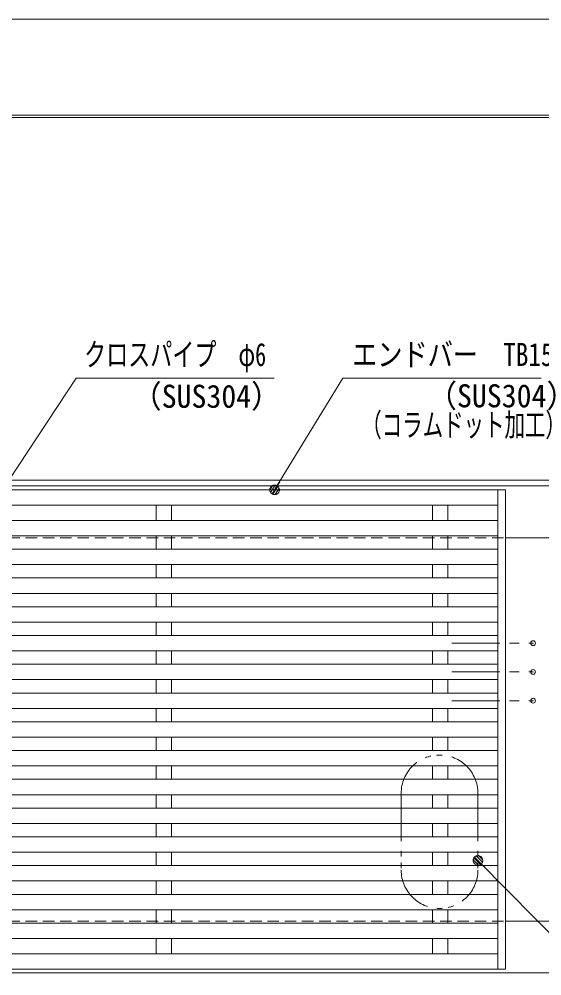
# Model space of a CAD drawing. Units: millimetres, scale not verified. Extents: x -1050 to 1050, y -742 to 742.
# Drawn here: x -272 to 0.3, y 243.5 to 742.5 of the extents above; entities that cross this region are included whole.
import ezdxf
from ezdxf.enums import TextEntityAlignment as Align

# ---------------------------------------------------------------- set-up
doc = ezdxf.new("R2010")
doc.units = ezdxf.units.MM
doc.header["$LTSCALE"] = 5
doc.header["$PDMODE"] = 32
doc.header["$PDSIZE"] = 2.5
for name, pattern in [('CHAIN1', [8, 5, -1, 1, -1]), ('DASHED1', [1.8, 1.2, -0.6]), ('DOUBLE_CHAIN1', [8.8, 5, -1, 0.6, -0.6, 0.6, -1])]:
    doc.linetypes.add(name, pattern=pattern)
for name, color, linetype, lineweight in [('0-0_7-図\u3000枠', 4, 'Continuous', 9), ('0-1_寸法注釈', 2, 'Continuous', 9), ('0-3_想像線', 134, 'DOUBLE_CHAIN1', 9), ('0-4_0', 2, 'Continuous', 9), ('0-5_DEFPOINTS', 134, 'Continuous', 9), ('0-6_枠', 7, 'Continuous', 9), ('0-7_蓋', 5, 'Continuous', 9), ('0-9_溝開口', 4, 'DASHED1', 9), ('0-A_中心線', 6, 'CHAIN1', 9)]:
    doc.layers.add(name, color=color, linetype=linetype, lineweight=lineweight)
doc.styles.add('ＭＳ ゴシック', font='')
doc.styles.get('ＭＳ ゴシック').set_extended_font_data('MS Gothic')

# ---------------------------------------------------------------- blocks, each defined once
blk = doc.blocks.new('_Dot')
at = {"layer": '0-4_0'}
for p, q in [((-2.5, 0), (-5, 0)), ((2.445, 0.5), (-2.445, 0.5)), ((1.997, 1.5), (-1.997, 1.5)), ((2.289, -0.995), (-2.289, -0.995)), ((1.499, -1.995), (-1.499, -1.995))]:
    blk.add_line(p, q, dxfattribs=at)
for points in [[(2.5, 0), (2.48, 0.313), (2.421, 0.622), (2.324, 0.92), (2.191, 1.204), (2.023, 1.469), (1.822, 1.711), (1.594, 1.926), (1.34, 2.111), (1.064, 2.262), (0.773, 2.378), (0.468, 2.456), (0.157, 2.495), (-0.157, 2.495), (-0.468, 2.456), (-0.773, 2.378), (-1.064, 2.262), (-1.34, 2.111), (-1.594, 1.926), (-1.822, 1.711), (-2.023, 1.469), (-2.191, 1.204), (-2.324, 0.92), (-2.421, 0.622), (-2.48, 0.313), (-2.5, 0), (0, 0)], [(-2.5, 0), (-2.48, -0.313), (-2.421, -0.622), (-2.324, -0.92), (-2.191, -1.204), (-2.023, -1.469), (-1.822, -1.711), (-1.594, -1.926), (-1.34, -2.111), (-1.064, -2.262), (-0.773, -2.378), (-0.468, -2.456), (-0.157, -2.495), (0.157, -2.495), (0.468, -2.456), (0.773, -2.378), (1.064, -2.262), (1.34, -2.111), (1.594, -1.926), (1.822, -1.711), (2.023, -1.469), (2.191, -1.204), (2.324, -0.92), (2.421, -0.622), (2.48, -0.313), (2.5, 0), (0, 0)]]:
    blk.add_lwpolyline(points, close=True, dxfattribs=at)

msp = doc.modelspace()

# ---------------------------------------------------------------- linework, layer by layer
at = {"layer": '0-0_7-図\u3000枠'}
msp.add_line((-973.75, 691.25), (998.75, 691.25), dxfattribs=at)
msp.add_lwpolyline([(-975, 692.5), (1000, 692.5), (1000, -692.5)], dxfattribs=at)
at = {"layer": '0-1_寸法注釈'}
msp.add_line((129.584, 138.56), (-32.307, 303.029), dxfattribs=at)
for points in [[(-139.148, 555.308), (-242.355, 555.308), (-338.124, 409.982)], [(-0.161, 555.308), (-103.368, 555.308), (-138.418, 497.881)]]:
    msp.add_lwpolyline(points, dxfattribs=at)
at = {"layer": '0-3_想像線'}
for p, q in [((-73.009, 338.72), (-73.009, 298.72)), ((-33.009, 338.72), (-33.009, 298.72))]:
    msp.add_line(p, q, dxfattribs=at)
for centre, start, end in [((-53.009, 338.72), 0, 180), ((-53.009, 298.72), 180, 0)]:
    msp.add_arc(centre, 20, start, end, dxfattribs=at)
at = {"layer": '0-5_DEFPOINTS'}
msp.add_lwpolyline([(-1050, -742.5), (-1050, 742.5), (1050, 742.5), (1050, -742.5)], close=True, dxfattribs=at)
for p in [(-4.3, 417.034), (-4.3, 402.034), (-4.3, 387.034)]:
    msp.add_point(p, dxfattribs=at)
at = {"layer": '0-6_枠'}
for p, q in [((-523.679, 502.034), (181.321, 502.034)), ((-520.679, 499.034), (179.485, 499.034)), ((-18.679, 472.034), (181.321, 472.034)), ((-18.679, 272.034), (181.321, 272.034)), ((-520.679, 245.034), (183.158, 245.034))]:
    msp.add_line(p, q, dxfattribs=at)
at = {"layer": '0-7_蓋'}
for p, q in [((-518.679, 497.034), (-18.679, 497.034)), ((-22.679, 497.034), (-22.679, 247.034)), ((-18.679, 497.034), (-18.679, 247.034)), ((-514.679, 489.034), (-22.679, 489.034)), ((-200.679, 489.034), (-200.679, 481.034)), ((-192.679, 489.034), (-192.679, 481.034)), ((-56.679, 489.034), (-56.679, 481.034)), ((-48.679, 489.034), (-48.679, 481.034)), ((-514.679, 481.034), (-22.679, 481.034)), ((-514.679, 473.034), (-22.679, 473.034)), ((-200.679, 473.034), (-200.679, 466.034)), ((-192.679, 473.034), (-192.679, 466.034)), ((-56.679, 473.034), (-56.679, 466.034)), ((-48.679, 473.034), (-48.679, 466.034)), ((-514.679, 466.034), (-22.679, 466.034)), ((-514.679, 458.034), (-22.679, 458.034)), ((-200.679, 458.034), (-200.679, 451.034)), ((-192.679, 458.034), (-192.679, 451.034)), ((-56.679, 458.034), (-56.679, 451.034)), ((-48.679, 458.034), (-48.679, 451.034)), ((-514.679, 451.034), (-22.679, 451.034)), ((-514.679, 443.034), (-22.679, 443.034)), ((-200.679, 443.034), (-200.679, 436.034)), ((-192.679, 443.034), (-192.679, 436.034)), ((-56.679, 443.034), (-56.679, 436.034)), ((-48.679, 443.034), (-48.679, 436.034)), ((-514.679, 436.034), (-22.679, 436.034)), ((-514.679, 428.034), (-22.679, 428.034)), ((-200.679, 428.034), (-200.679, 421.034)), ((-192.679, 428.034), (-192.679, 421.034)), ((-56.679, 428.034), (-56.679, 421.034)), ((-48.679, 428.034), (-48.679, 421.034)), ((-514.679, 421.034), (-22.679, 421.034)), ((-514.679, 413.034), (-22.679, 413.034)), ((-200.679, 413.034), (-200.679, 406.034)), ((-192.679, 413.034), (-192.679, 406.034)), ((-56.679, 413.034), (-56.679, 406.034)), ((-48.679, 413.034), (-48.679, 406.034)), ((-514.679, 406.034), (-22.679, 406.034)), ((-514.679, 398.034), (-22.679, 398.034)), ((-200.679, 398.034), (-200.679, 391.034)), ((-192.679, 398.034), (-192.679, 391.034)), ((-56.679, 398.034), (-56.679, 391.034)), ((-48.679, 398.034), (-48.679, 391.034)), ((-514.679, 391.034), (-22.679, 391.034)), ((-514.679, 383.034), (-22.679, 383.034)), ((-200.679, 383.034), (-200.679, 376.034)), ((-192.679, 383.034), (-192.679, 376.034)), ((-56.679, 383.034), (-56.679, 376.034)), ((-48.679, 383.034), (-48.679, 376.034)), ((-514.679, 376.034), (-22.679, 376.034)), ((-514.679, 368.034), (-22.679, 368.034)), ((-200.679, 368.034), (-200.679, 361.034)), ((-192.679, 368.034), (-192.679, 361.034)), ((-56.679, 368.034), (-56.679, 361.034)), ((-48.679, 368.034), (-48.679, 361.034)), ((-514.679, 361.034), (-22.679, 361.034)), ((-514.679, 353.034), (-22.679, 353.034)), ((-200.679, 346.034), (-200.679, 353.034)), ((-192.679, 346.034), (-192.679, 353.034)), ((-56.679, 346.034), (-56.679, 353.034)), ((-48.679, 346.034), (-48.679, 353.034)), ((-514.679, 346.034), (-22.679, 346.034)), ((-514.679, 338.034), (-22.679, 338.034)), ((-200.679, 331.034), (-200.679, 338.034)), ((-192.679, 331.034), (-192.679, 338.034)), ((-56.679, 331.034), (-56.679, 338.034)), ((-48.679, 331.034), (-48.679, 338.034)), ((-514.679, 331.034), (-22.679, 331.034)), ((-514.679, 323.034), (-22.679, 323.034)), ((-200.679, 316.034), (-200.679, 323.034)), ((-192.679, 316.034), (-192.679, 323.034)), ((-56.679, 316.034), (-56.679, 323.034)), ((-48.679, 316.034), (-48.679, 323.034)), ((-514.679, 316.034), (-22.679, 316.034)), ((-514.679, 308.034), (-22.679, 308.034)), ((-200.679, 301.034), (-200.679, 308.034)), ((-192.679, 301.034), (-192.679, 308.034)), ((-56.679, 301.034), (-56.679, 308.034)), ((-48.679, 301.034), (-48.679, 308.034)), ((-514.679, 301.034), (-22.679, 301.034)), ((-514.679, 293.034), (-22.679, 293.034)), ((-200.679, 286.034), (-200.679, 293.034)), ((-192.679, 286.034), (-192.679, 293.034)), ((-56.679, 286.034), (-56.679, 293.034)), ((-48.679, 286.034), (-48.679, 293.034)), ((-514.679, 286.034), (-22.679, 286.034)), ((-514.679, 278.034), (-22.679, 278.034)), ((-200.679, 271.034), (-200.679, 278.034)), ((-192.679, 271.034), (-192.679, 278.034)), ((-56.679, 271.034), (-56.679, 278.034)), ((-48.679, 271.034), (-48.679, 278.034)), ((-514.679, 271.034), (-22.679, 271.034)), ((-514.679, 263.034), (-22.679, 263.034)), ((-200.679, 255.034), (-200.679, 263.034)), ((-192.679, 255.034), (-192.679, 263.034)), ((-56.679, 255.034), (-56.679, 263.034)), ((-48.679, 255.034), (-48.679, 263.034)), ((-514.679, 255.034), (-22.679, 255.034)), ((-518.679, 247.034), (-18.679, 247.034))]:
    msp.add_line(p, q, dxfattribs=at)
at = {"layer": '0-9_溝開口'}
for p, q in [((-493.679, 472.034), (-18.679, 472.034)), ((-493.679, 272.034), (-18.679, 272.034))]:
    msp.add_line(p, q, dxfattribs=at)
at = {"layer": '0-A_中心線'}
for p, q in [((-46.557, 417.034), (-4.3, 417.034)), ((-46.557, 402.034), (-4.3, 402.034)), ((-46.557, 387.034), (-4.3, 387.034))]:
    msp.add_line(p, q, dxfattribs=at)

# ---------------------------------------------------------------- block references
at = {"layer": '0-1_寸法注釈'}
for p, rotation in [((-138.95, 497.034), 237.88131), ((-33.009, 303.742), 134.54759)]:
    msp.add_blockref('_Dot', p, dxfattribs=dict(at, rotation=rotation))

# ---------------------------------------------------------------- texts
at = {"layer": '0-1_寸法注釈', "color": 7, "style": 'ＭＳ ゴシック'}
for s, height, width, p in [('クロスパイプ\u3000φ6', 12.03, 0.7, (-238.189, 557.995)), ('エンドバー\u3000TB15H', 12.03, 0.8, (-98.591, 557.995)), ('（SUS304）', 12.02, 0.95, (-59.517, 536.44)), ('（SUS304）', 12.02, 0.95, (-213.35, 536.204)), ('（コラムドット加工）', 12.02, 0.65, (-93.784, 521.294))]:
    msp.add_text(s, height=height, dxfattribs=dict(at, width=width)).set_placement(p, align=Align.BOTTOM_LEFT)

doc.saveas('drawing.dxf')
